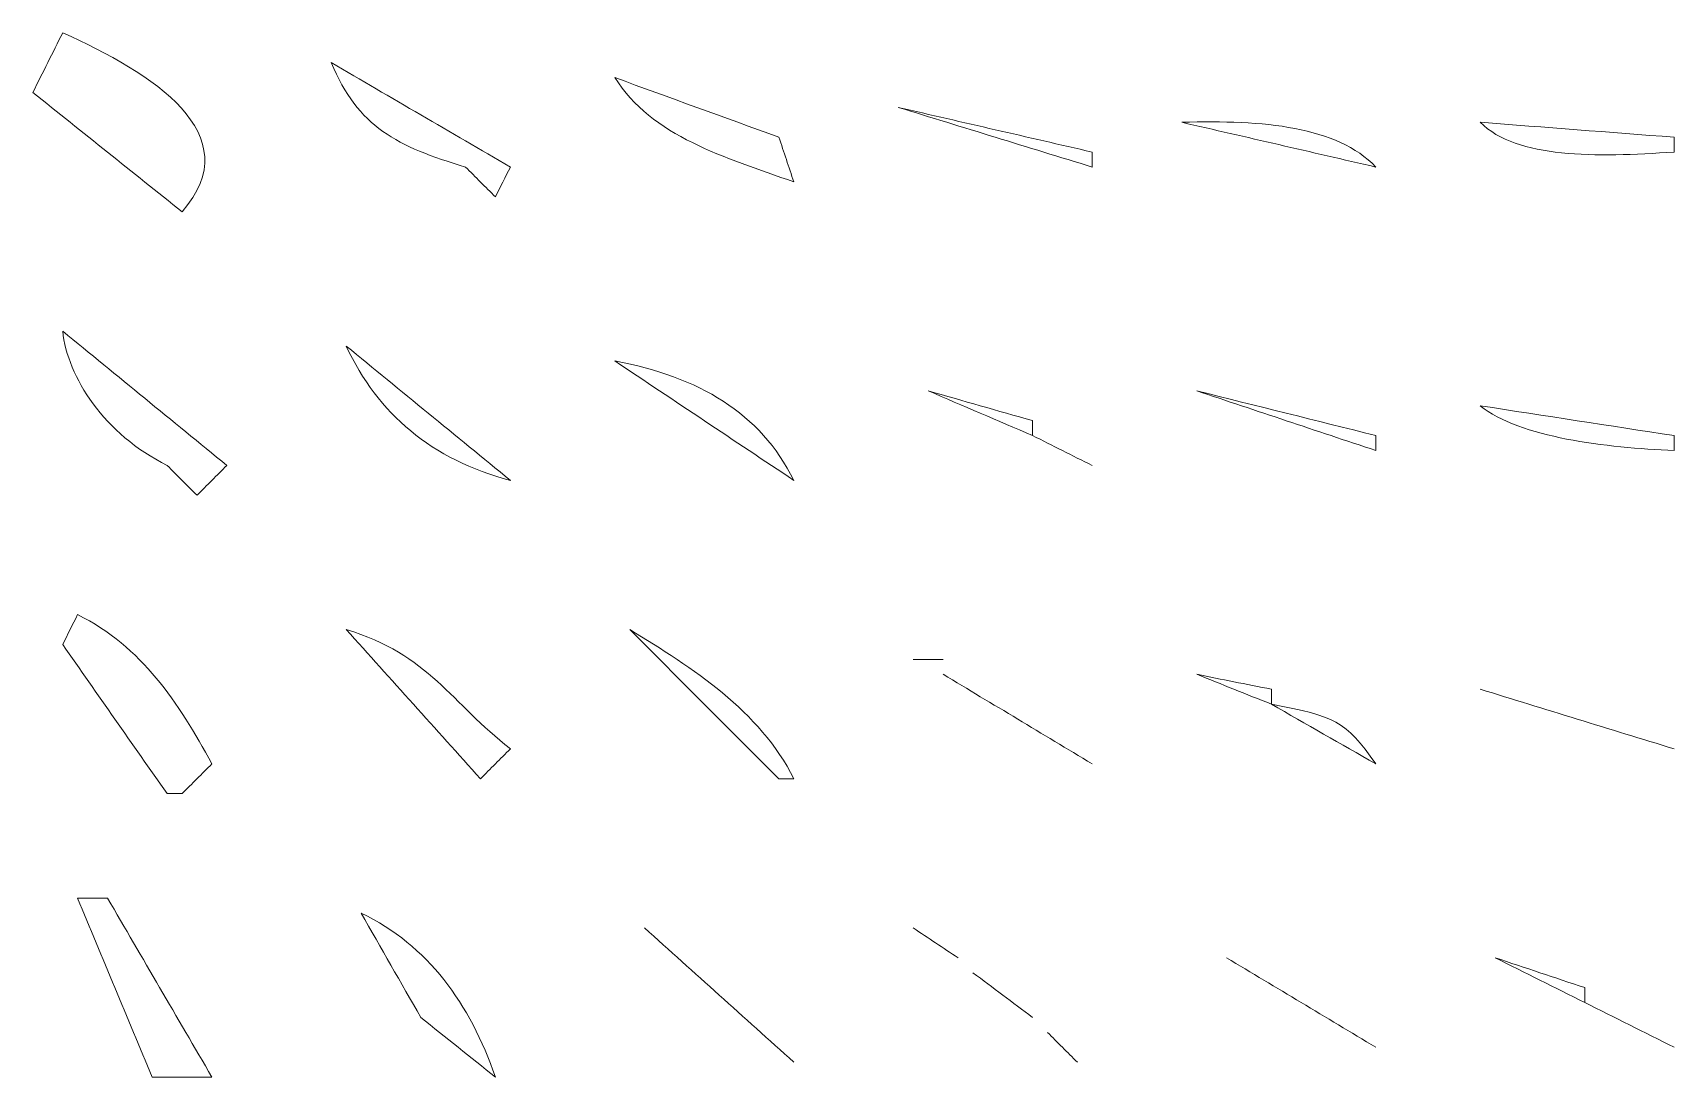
# Model space of a CAD drawing. Extents: x 69 to 542, y -750 to -43.
# Drawn here: x 431.9 to 541.9, y -572.3 to -502.3 of the extents above; entities that cross this region are included whole.
import ezdxf

# ---------------------------------------------------------------- set-up
doc = ezdxf.new("R2010")
doc.units = 0
doc.header["$MEASUREMENT"] = 0
doc.layers.add('Layer 1', color=7, linetype='Continuous', lineweight=0)

msp = doc.modelspace()

# ---------------------------------------------------------------- linework, layer by layer
at = {"layer": 'Layer 1', "color": 240, "lineweight": 18, "true_color": 0xed1c24}
for points, knots in [([(433.94, -502.33), (439.93, -505.01), (446.5, -509.14), (441.94, -514.33), (438.6, -511.67), (435.27, -509), (431.94, -506.33), (432.6, -505), (433.27, -503.67), (433.94, -502.33)], [0, 0, 0, 0, 1, 1, 1, 2, 2, 2, 3, 3, 3, 3]), ([(433.94, -502.33), (439.93, -505.01), (446.5, -509.14), (441.94, -514.33), (438.6, -511.67), (435.27, -509), (431.94, -506.33), (432.6, -505), (433.27, -503.67), (433.94, -502.33)], [0, 0, 0, 0, 1, 1, 1, 2, 2, 2, 3, 3, 3, 3]), ([(433.94, -502.33), (439.93, -505.01), (446.5, -509.14), (441.94, -514.33), (438.6, -511.67), (435.27, -509), (431.94, -506.33), (432.6, -505), (433.27, -503.67), (433.94, -502.33)], [0, 0, 0, 0, 1, 1, 1, 2, 2, 2, 3, 3, 3, 3]), ([(451.94, -504.33), (455.94, -506.67), (459.94, -509), (463.94, -511.33), (463.6, -512), (463.27, -512.67), (462.94, -513.33), (462.27, -512.67), (461.6, -512), (460.94, -511.33), (456.38, -509.97), (453.72, -508.65), (451.94, -504.33)], [0, 0, 0, 0, 1, 1, 1, 2, 2, 2, 3, 3, 3, 4, 4, 4, 4]), ([(451.94, -504.33), (455.94, -506.67), (459.94, -509), (463.94, -511.33), (463.6, -512), (463.27, -512.67), (462.94, -513.33), (462.27, -512.67), (461.6, -512), (460.94, -511.33), (456.38, -509.97), (453.72, -508.65), (451.94, -504.33)], [0, 0, 0, 0, 1, 1, 1, 2, 2, 2, 3, 3, 3, 4, 4, 4, 4]), ([(451.94, -504.33), (455.94, -506.67), (459.94, -509), (463.94, -511.33), (463.6, -512), (463.27, -512.67), (462.94, -513.33), (462.27, -512.67), (461.6, -512), (460.94, -511.33), (456.38, -509.97), (453.72, -508.65), (451.94, -504.33)], [0, 0, 0, 0, 1, 1, 1, 2, 2, 2, 3, 3, 3, 4, 4, 4, 4]), ([(470.94, -505.33), (474.6, -506.67), (478.27, -508), (481.94, -509.33), (482.27, -510.33), (482.6, -511.33), (482.94, -512.33), (478.35, -510.68), (473.39, -509.29), (470.94, -505.33)], [0, 0, 0, 0, 1, 1, 1, 2, 2, 2, 3, 3, 3, 3]), ([(470.94, -505.33), (474.6, -506.67), (478.27, -508), (481.94, -509.33), (482.27, -510.33), (482.6, -511.33), (482.94, -512.33), (478.35, -510.68), (473.39, -509.29), (470.94, -505.33)], [0, 0, 0, 0, 1, 1, 1, 2, 2, 2, 3, 3, 3, 3]), ([(470.94, -505.33), (474.6, -506.67), (478.27, -508), (481.94, -509.33), (482.27, -510.33), (482.6, -511.33), (482.94, -512.33), (478.35, -510.68), (473.39, -509.29), (470.94, -505.33)], [0, 0, 0, 0, 1, 1, 1, 2, 2, 2, 3, 3, 3, 3]), ([(489.94, -507.33), (494.27, -508.33), (498.6, -509.33), (502.94, -510.33), (502.94, -510.67), (502.94, -511), (502.94, -511.33), (498.6, -510), (494.27, -508.67), (489.94, -507.33)], [0, 0, 0, 0, 1, 1, 1, 2, 2, 2, 3, 3, 3, 3]), ([(489.94, -507.33), (494.27, -508.33), (498.6, -509.33), (502.94, -510.33), (502.94, -510.67), (502.94, -511), (502.94, -511.33), (498.6, -510), (494.27, -508.67), (489.94, -507.33)], [0, 0, 0, 0, 1, 1, 1, 2, 2, 2, 3, 3, 3, 3]), ([(489.94, -507.33), (494.27, -508.33), (498.6, -509.33), (502.94, -510.33), (502.94, -510.67), (502.94, -511), (502.94, -511.33), (498.6, -510), (494.27, -508.67), (489.94, -507.33)], [0, 0, 0, 0, 1, 1, 1, 2, 2, 2, 3, 3, 3, 3]), ([(508.94, -508.33), (514.41, -508.17), (519.34, -508.6), (521.94, -511.33), (517.6, -510.33), (513.27, -509.33), (508.94, -508.33)], [0, 0, 0, 0, 1, 1, 1, 2, 2, 2, 2]), ([(508.94, -508.33), (514.41, -508.17), (519.34, -508.6), (521.94, -511.33), (517.6, -510.33), (513.27, -509.33), (508.94, -508.33)], [0, 0, 0, 0, 1, 1, 1, 2, 2, 2, 2]), ([(508.94, -508.33), (514.41, -508.17), (519.34, -508.6), (521.94, -511.33), (517.6, -510.33), (513.27, -509.33), (508.94, -508.33)], [0, 0, 0, 0, 1, 1, 1, 2, 2, 2, 2]), ([(528.94, -508.33), (533.27, -508.67), (537.6, -509), (541.94, -509.33), (541.94, -509.67), (541.94, -510), (541.94, -510.33), (536.67, -510.66), (531.42, -510.8), (528.94, -508.33)], [0, 0, 0, 0, 1, 1, 1, 2, 2, 2, 3, 3, 3, 3]), ([(528.94, -508.33), (533.27, -508.67), (537.6, -509), (541.94, -509.33), (541.94, -509.67), (541.94, -510), (541.94, -510.33), (536.67, -510.66), (531.42, -510.8), (528.94, -508.33)], [0, 0, 0, 0, 1, 1, 1, 2, 2, 2, 3, 3, 3, 3]), ([(528.94, -508.33), (533.27, -508.67), (537.6, -509), (541.94, -509.33), (541.94, -509.67), (541.94, -510), (541.94, -510.33), (536.67, -510.66), (531.42, -510.8), (528.94, -508.33)], [0, 0, 0, 0, 1, 1, 1, 2, 2, 2, 3, 3, 3, 3]), ([(433.94, -522.33), (437.6, -525.33), (441.27, -528.33), (444.94, -531.33), (444.27, -532), (443.6, -532.67), (442.94, -533.33), (442.27, -532.67), (441.6, -532), (440.94, -531.33), (436.73, -529.24), (434.25, -525.41), (433.94, -522.33)], [0, 0, 0, 0, 1, 1, 1, 2, 2, 2, 3, 3, 3, 4, 4, 4, 4]), ([(433.94, -522.33), (437.6, -525.33), (441.27, -528.33), (444.94, -531.33), (444.27, -532), (443.6, -532.67), (442.94, -533.33), (442.27, -532.67), (441.6, -532), (440.94, -531.33), (436.73, -529.24), (434.25, -525.41), (433.94, -522.33)], [0, 0, 0, 0, 1, 1, 1, 2, 2, 2, 3, 3, 3, 4, 4, 4, 4]), ([(433.94, -522.33), (437.6, -525.33), (441.27, -528.33), (444.94, -531.33), (444.27, -532), (443.6, -532.67), (442.94, -533.33), (442.27, -532.67), (441.6, -532), (440.94, -531.33), (436.73, -529.24), (434.25, -525.41), (433.94, -522.33)], [0, 0, 0, 0, 1, 1, 1, 2, 2, 2, 3, 3, 3, 4, 4, 4, 4]), ([(452.94, -523.33), (456.6, -526.33), (460.27, -529.33), (463.94, -532.33), (458.68, -530.96), (455.05, -527.87), (452.94, -523.33)], [0, 0, 0, 0, 1, 1, 1, 2, 2, 2, 2]), ([(452.94, -523.33), (456.6, -526.33), (460.27, -529.33), (463.94, -532.33), (458.68, -530.96), (455.05, -527.87), (452.94, -523.33)], [0, 0, 0, 0, 1, 1, 1, 2, 2, 2, 2]), ([(452.94, -523.33), (456.6, -526.33), (460.27, -529.33), (463.94, -532.33), (458.68, -530.96), (455.05, -527.87), (452.94, -523.33)], [0, 0, 0, 0, 1, 1, 1, 2, 2, 2, 2]), ([(470.94, -524.33), (476.59, -525.39), (480.68, -527.81), (482.94, -532.33), (478.94, -529.67), (474.94, -527), (470.94, -524.33)], [0, 0, 0, 0, 1, 1, 1, 2, 2, 2, 2]), ([(470.94, -524.33), (476.59, -525.39), (480.68, -527.81), (482.94, -532.33), (478.94, -529.67), (474.94, -527), (470.94, -524.33)], [0, 0, 0, 0, 1, 1, 1, 2, 2, 2, 2]), ([(470.94, -524.33), (476.59, -525.39), (480.68, -527.81), (482.94, -532.33), (478.94, -529.67), (474.94, -527), (470.94, -524.33)], [0, 0, 0, 0, 1, 1, 1, 2, 2, 2, 2]), ([(491.94, -526.33), (494.27, -527), (496.6, -527.67), (498.94, -528.33), (498.94, -528.67), (498.94, -529), (498.94, -529.33), (496.6, -528.33), (494.27, -527.33), (491.94, -526.33)], [0, 0, 0, 0, 1, 1, 1, 2, 2, 2, 3, 3, 3, 3]), ([(491.94, -526.33), (494.27, -527), (496.6, -527.67), (498.94, -528.33), (498.94, -528.67), (498.94, -529), (498.94, -529.33), (496.6, -528.33), (494.27, -527.33), (491.94, -526.33)], [0, 0, 0, 0, 1, 1, 1, 2, 2, 2, 3, 3, 3, 3]), ([(491.94, -526.33), (494.27, -527), (496.6, -527.67), (498.94, -528.33), (498.94, -528.67), (498.94, -529), (498.94, -529.33), (496.6, -528.33), (494.27, -527.33), (491.94, -526.33)], [0, 0, 0, 0, 1, 1, 1, 2, 2, 2, 3, 3, 3, 3]), ([(509.94, -526.33), (513.94, -527.33), (517.94, -528.33), (521.94, -529.33), (521.94, -529.67), (521.94, -530), (521.94, -530.33), (517.94, -529), (513.94, -527.67), (509.94, -526.33)], [0, 0, 0, 0, 1, 1, 1, 2, 2, 2, 3, 3, 3, 3]), ([(509.94, -526.33), (513.94, -527.33), (517.94, -528.33), (521.94, -529.33), (521.94, -529.67), (521.94, -530), (521.94, -530.33), (517.94, -529), (513.94, -527.67), (509.94, -526.33)], [0, 0, 0, 0, 1, 1, 1, 2, 2, 2, 3, 3, 3, 3]), ([(509.94, -526.33), (513.94, -527.33), (517.94, -528.33), (521.94, -529.33), (521.94, -529.67), (521.94, -530), (521.94, -530.33), (517.94, -529), (513.94, -527.67), (509.94, -526.33)], [0, 0, 0, 0, 1, 1, 1, 2, 2, 2, 3, 3, 3, 3]), ([(528.94, -527.33), (533.27, -528), (537.6, -528.67), (541.94, -529.33), (541.94, -529.67), (541.94, -530), (541.94, -530.33), (537.37, -530.13), (531.62, -529.48), (528.94, -527.33)], [0, 0, 0, 0, 1, 1, 1, 2, 2, 2, 3, 3, 3, 3]), ([(528.94, -527.33), (533.27, -528), (537.6, -528.67), (541.94, -529.33), (541.94, -529.67), (541.94, -530), (541.94, -530.33), (537.37, -530.13), (531.62, -529.48), (528.94, -527.33)], [0, 0, 0, 0, 1, 1, 1, 2, 2, 2, 3, 3, 3, 3]), ([(528.94, -527.33), (533.27, -528), (537.6, -528.67), (541.94, -529.33), (541.94, -529.67), (541.94, -530), (541.94, -530.33), (537.37, -530.13), (531.62, -529.48), (528.94, -527.33)], [0, 0, 0, 0, 1, 1, 1, 2, 2, 2, 3, 3, 3, 3]), ([(498.94, -529.33), (500.27, -530), (501.6, -530.67), (502.94, -531.33), (501.6, -530.67), (500.27, -530), (498.94, -529.33)], [0, 0, 0, 0, 1, 1, 1, 2, 2, 2, 2]), ([(498.94, -529.33), (500.27, -530), (501.6, -530.67), (502.94, -531.33), (501.6, -530.67), (500.27, -530), (498.94, -529.33)], [0, 0, 0, 0, 1, 1, 1, 2, 2, 2, 2]), ([(498.94, -529.33), (500.27, -530), (501.6, -530.67), (502.94, -531.33), (501.6, -530.67), (500.27, -530), (498.94, -529.33)], [0, 0, 0, 0, 1, 1, 1, 2, 2, 2, 2]), ([(434.94, -541.33), (439.27, -543.48), (441.66, -547.2), (443.94, -551.33), (443.27, -552), (442.6, -552.67), (441.94, -553.33), (441.6, -553.33), (441.27, -553.33), (440.94, -553.33), (438.6, -550), (436.27, -546.67), (433.94, -543.33), (434.27, -542.67), (434.6, -542), (434.94, -541.33)], [0, 0, 0, 0, 1, 1, 1, 2, 2, 2, 3, 3, 3, 4, 4, 4, 5, 5, 5, 5]), ([(434.94, -541.33), (439.27, -543.48), (441.66, -547.2), (443.94, -551.33), (443.27, -552), (442.6, -552.67), (441.94, -553.33), (441.6, -553.33), (441.27, -553.33), (440.94, -553.33), (438.6, -550), (436.27, -546.67), (433.94, -543.33), (434.27, -542.67), (434.6, -542), (434.94, -541.33)], [0, 0, 0, 0, 1, 1, 1, 2, 2, 2, 3, 3, 3, 4, 4, 4, 5, 5, 5, 5]), ([(434.94, -541.33), (439.27, -543.48), (441.66, -547.2), (443.94, -551.33), (443.27, -552), (442.6, -552.67), (441.94, -553.33), (441.6, -553.33), (441.27, -553.33), (440.94, -553.33), (438.6, -550), (436.27, -546.67), (433.94, -543.33), (434.27, -542.67), (434.6, -542), (434.94, -541.33)], [0, 0, 0, 0, 1, 1, 1, 2, 2, 2, 3, 3, 3, 4, 4, 4, 5, 5, 5, 5]), ([(452.94, -542.33), (458.46, -543.98), (460.01, -547.27), (463.94, -550.33), (463.27, -551), (462.6, -551.67), (461.94, -552.33), (458.94, -549), (455.94, -545.67), (452.94, -542.33)], [0, 0, 0, 0, 1, 1, 1, 2, 2, 2, 3, 3, 3, 3]), ([(452.94, -542.33), (458.46, -543.98), (460.01, -547.27), (463.94, -550.33), (463.27, -551), (462.6, -551.67), (461.94, -552.33), (458.94, -549), (455.94, -545.67), (452.94, -542.33)], [0, 0, 0, 0, 1, 1, 1, 2, 2, 2, 3, 3, 3, 3]), ([(452.94, -542.33), (458.46, -543.98), (460.01, -547.27), (463.94, -550.33), (463.27, -551), (462.6, -551.67), (461.94, -552.33), (458.94, -549), (455.94, -545.67), (452.94, -542.33)], [0, 0, 0, 0, 1, 1, 1, 2, 2, 2, 3, 3, 3, 3]), ([(471.94, -542.33), (476.16, -544.9), (480.64, -547.77), (482.94, -552.33), (482.6, -552.33), (482.27, -552.33), (481.94, -552.33), (478.6, -549), (475.27, -545.67), (471.94, -542.33)], [0, 0, 0, 0, 1, 1, 1, 2, 2, 2, 3, 3, 3, 3]), ([(471.94, -542.33), (476.16, -544.9), (480.64, -547.77), (482.94, -552.33), (482.6, -552.33), (482.27, -552.33), (481.94, -552.33), (478.6, -549), (475.27, -545.67), (471.94, -542.33)], [0, 0, 0, 0, 1, 1, 1, 2, 2, 2, 3, 3, 3, 3]), ([(471.94, -542.33), (476.16, -544.9), (480.64, -547.77), (482.94, -552.33), (482.6, -552.33), (482.27, -552.33), (481.94, -552.33), (478.6, -549), (475.27, -545.67), (471.94, -542.33)], [0, 0, 0, 0, 1, 1, 1, 2, 2, 2, 3, 3, 3, 3]), ([(490.94, -544.33), (491.6, -544.33), (492.27, -544.33), (492.94, -544.33), (492.27, -544.33), (491.6, -544.33), (490.94, -544.33)], [0, 0, 0, 0, 1, 1, 1, 2, 2, 2, 2]), ([(490.94, -544.33), (491.6, -544.33), (492.27, -544.33), (492.94, -544.33), (492.27, -544.33), (491.6, -544.33), (490.94, -544.33)], [0, 0, 0, 0, 1, 1, 1, 2, 2, 2, 2]), ([(490.94, -544.33), (491.6, -544.33), (492.27, -544.33), (492.94, -544.33), (492.27, -544.33), (491.6, -544.33), (490.94, -544.33)], [0, 0, 0, 0, 1, 1, 1, 2, 2, 2, 2]), ([(492.94, -545.33), (494.6, -546.33), (496.27, -547.33), (497.94, -548.33), (496.27, -547.33), (494.6, -546.33), (492.94, -545.33)], [0, 0, 0, 0, 1, 1, 1, 2, 2, 2, 2]), ([(492.94, -545.33), (494.6, -546.33), (496.27, -547.33), (497.94, -548.33), (496.27, -547.33), (494.6, -546.33), (492.94, -545.33)], [0, 0, 0, 0, 1, 1, 1, 2, 2, 2, 2]), ([(492.94, -545.33), (494.6, -546.33), (496.27, -547.33), (497.94, -548.33), (496.27, -547.33), (494.6, -546.33), (492.94, -545.33)], [0, 0, 0, 0, 1, 1, 1, 2, 2, 2, 2]), ([(509.94, -545.33), (511.6, -545.67), (513.27, -546), (514.94, -546.33), (514.94, -546.67), (514.94, -547), (514.94, -547.33), (513.27, -546.67), (511.6, -546), (509.94, -545.33)], [0, 0, 0, 0, 1, 1, 1, 2, 2, 2, 3, 3, 3, 3]), ([(509.94, -545.33), (511.6, -545.67), (513.27, -546), (514.94, -546.33), (514.94, -546.67), (514.94, -547), (514.94, -547.33), (513.27, -546.67), (511.6, -546), (509.94, -545.33)], [0, 0, 0, 0, 1, 1, 1, 2, 2, 2, 3, 3, 3, 3]), ([(509.94, -545.33), (511.6, -545.67), (513.27, -546), (514.94, -546.33), (514.94, -546.67), (514.94, -547), (514.94, -547.33), (513.27, -546.67), (511.6, -546), (509.94, -545.33)], [0, 0, 0, 0, 1, 1, 1, 2, 2, 2, 3, 3, 3, 3]), ([(528.94, -546.33), (533.27, -547.67), (537.6, -549), (541.94, -550.33), (537.6, -549), (533.27, -547.67), (528.94, -546.33)], [0, 0, 0, 0, 1, 1, 1, 2, 2, 2, 2]), ([(528.94, -546.33), (533.27, -547.67), (537.6, -549), (541.94, -550.33), (537.6, -549), (533.27, -547.67), (528.94, -546.33)], [0, 0, 0, 0, 1, 1, 1, 2, 2, 2, 2]), ([(528.94, -546.33), (533.27, -547.67), (537.6, -549), (541.94, -550.33), (537.6, -549), (533.27, -547.67), (528.94, -546.33)], [0, 0, 0, 0, 1, 1, 1, 2, 2, 2, 2]), ([(514.94, -547.33), (519.24, -548.18), (519.86, -548.4), (521.94, -551.33), (519.6, -550), (517.27, -548.67), (514.94, -547.33)], [0, 0, 0, 0, 1, 1, 1, 2, 2, 2, 2]), ([(514.94, -547.33), (519.24, -548.18), (519.86, -548.4), (521.94, -551.33), (519.6, -550), (517.27, -548.67), (514.94, -547.33)], [0, 0, 0, 0, 1, 1, 1, 2, 2, 2, 2]), ([(514.94, -547.33), (519.24, -548.18), (519.86, -548.4), (521.94, -551.33), (519.6, -550), (517.27, -548.67), (514.94, -547.33)], [0, 0, 0, 0, 1, 1, 1, 2, 2, 2, 2]), ([(497.94, -548.33), (499.6, -549.33), (501.27, -550.33), (502.94, -551.33), (501.27, -550.33), (499.6, -549.33), (497.94, -548.33)], [0, 0, 0, 0, 1, 1, 1, 2, 2, 2, 2]), ([(497.94, -548.33), (499.6, -549.33), (501.27, -550.33), (502.94, -551.33), (501.27, -550.33), (499.6, -549.33), (497.94, -548.33)], [0, 0, 0, 0, 1, 1, 1, 2, 2, 2, 2]), ([(497.94, -548.33), (499.6, -549.33), (501.27, -550.33), (502.94, -551.33), (501.27, -550.33), (499.6, -549.33), (497.94, -548.33)], [0, 0, 0, 0, 1, 1, 1, 2, 2, 2, 2]), ([(434.94, -560.33), (435.6, -560.33), (436.27, -560.33), (436.94, -560.33), (439.27, -564.33), (441.6, -568.33), (443.94, -572.33), (442.6, -572.33), (441.27, -572.33), (439.94, -572.33), (438.27, -568.33), (436.6, -564.33), (434.94, -560.33)], [0, 0, 0, 0, 1, 1, 1, 2, 2, 2, 3, 3, 3, 4, 4, 4, 4]), ([(434.94, -560.33), (435.6, -560.33), (436.27, -560.33), (436.94, -560.33), (439.27, -564.33), (441.6, -568.33), (443.94, -572.33), (442.6, -572.33), (441.27, -572.33), (439.94, -572.33), (438.27, -568.33), (436.6, -564.33), (434.94, -560.33)], [0, 0, 0, 0, 1, 1, 1, 2, 2, 2, 3, 3, 3, 4, 4, 4, 4]), ([(434.94, -560.33), (435.6, -560.33), (436.27, -560.33), (436.94, -560.33), (439.27, -564.33), (441.6, -568.33), (443.94, -572.33), (442.6, -572.33), (441.27, -572.33), (439.94, -572.33), (438.27, -568.33), (436.6, -564.33), (434.94, -560.33)], [0, 0, 0, 0, 1, 1, 1, 2, 2, 2, 3, 3, 3, 4, 4, 4, 4]), ([(453.94, -561.33), (458.45, -563.52), (461.21, -567.38), (462.94, -572.33), (461.27, -571), (459.6, -569.67), (457.94, -568.33), (456.6, -566), (455.27, -563.67), (453.94, -561.33)], [0, 0, 0, 0, 1, 1, 1, 2, 2, 2, 3, 3, 3, 3]), ([(453.94, -561.33), (458.45, -563.52), (461.21, -567.38), (462.94, -572.33), (461.27, -571), (459.6, -569.67), (457.94, -568.33), (456.6, -566), (455.27, -563.67), (453.94, -561.33)], [0, 0, 0, 0, 1, 1, 1, 2, 2, 2, 3, 3, 3, 3]), ([(453.94, -561.33), (458.45, -563.52), (461.21, -567.38), (462.94, -572.33), (461.27, -571), (459.6, -569.67), (457.94, -568.33), (456.6, -566), (455.27, -563.67), (453.94, -561.33)], [0, 0, 0, 0, 1, 1, 1, 2, 2, 2, 3, 3, 3, 3]), ([(472.94, -562.33), (476.27, -565.33), (479.6, -568.33), (482.94, -571.33), (479.6, -568.33), (476.27, -565.33), (472.94, -562.33)], [0, 0, 0, 0, 1, 1, 1, 2, 2, 2, 2]), ([(472.94, -562.33), (476.27, -565.33), (479.6, -568.33), (482.94, -571.33), (479.6, -568.33), (476.27, -565.33), (472.94, -562.33)], [0, 0, 0, 0, 1, 1, 1, 2, 2, 2, 2]), ([(472.94, -562.33), (476.27, -565.33), (479.6, -568.33), (482.94, -571.33), (479.6, -568.33), (476.27, -565.33), (472.94, -562.33)], [0, 0, 0, 0, 1, 1, 1, 2, 2, 2, 2]), ([(490.94, -562.33), (491.94, -563), (492.94, -563.67), (493.94, -564.33), (492.94, -563.67), (491.94, -563), (490.94, -562.33)], [0, 0, 0, 0, 1, 1, 1, 2, 2, 2, 2]), ([(490.94, -562.33), (491.94, -563), (492.94, -563.67), (493.94, -564.33), (492.94, -563.67), (491.94, -563), (490.94, -562.33)], [0, 0, 0, 0, 1, 1, 1, 2, 2, 2, 2]), ([(490.94, -562.33), (491.94, -563), (492.94, -563.67), (493.94, -564.33), (492.94, -563.67), (491.94, -563), (490.94, -562.33)], [0, 0, 0, 0, 1, 1, 1, 2, 2, 2, 2]), ([(494.94, -565.33), (496.27, -566.33), (497.6, -567.33), (498.94, -568.33), (497.6, -567.33), (496.27, -566.33), (494.94, -565.33)], [0, 0, 0, 0, 1, 1, 1, 2, 2, 2, 2]), ([(494.94, -565.33), (496.27, -566.33), (497.6, -567.33), (498.94, -568.33), (497.6, -567.33), (496.27, -566.33), (494.94, -565.33)], [0, 0, 0, 0, 1, 1, 1, 2, 2, 2, 2]), ([(494.94, -565.33), (496.27, -566.33), (497.6, -567.33), (498.94, -568.33), (497.6, -567.33), (496.27, -566.33), (494.94, -565.33)], [0, 0, 0, 0, 1, 1, 1, 2, 2, 2, 2]), ([(511.94, -564.33), (513.6, -565.33), (515.27, -566.33), (516.94, -567.33), (515.27, -566.33), (513.6, -565.33), (511.94, -564.33)], [0, 0, 0, 0, 1, 1, 1, 2, 2, 2, 2]), ([(511.94, -564.33), (513.6, -565.33), (515.27, -566.33), (516.94, -567.33), (515.27, -566.33), (513.6, -565.33), (511.94, -564.33)], [0, 0, 0, 0, 1, 1, 1, 2, 2, 2, 2]), ([(511.94, -564.33), (513.6, -565.33), (515.27, -566.33), (516.94, -567.33), (515.27, -566.33), (513.6, -565.33), (511.94, -564.33)], [0, 0, 0, 0, 1, 1, 1, 2, 2, 2, 2]), ([(529.94, -564.33), (531.94, -565), (533.94, -565.67), (535.94, -566.33), (535.94, -566.67), (535.94, -567), (535.94, -567.33), (533.94, -566.33), (531.94, -565.33), (529.94, -564.33)], [0, 0, 0, 0, 1, 1, 1, 2, 2, 2, 3, 3, 3, 3]), ([(529.94, -564.33), (531.94, -565), (533.94, -565.67), (535.94, -566.33), (535.94, -566.67), (535.94, -567), (535.94, -567.33), (533.94, -566.33), (531.94, -565.33), (529.94, -564.33)], [0, 0, 0, 0, 1, 1, 1, 2, 2, 2, 3, 3, 3, 3]), ([(529.94, -564.33), (531.94, -565), (533.94, -565.67), (535.94, -566.33), (535.94, -566.67), (535.94, -567), (535.94, -567.33), (533.94, -566.33), (531.94, -565.33), (529.94, -564.33)], [0, 0, 0, 0, 1, 1, 1, 2, 2, 2, 3, 3, 3, 3]), ([(516.94, -567.33), (518.6, -568.33), (520.27, -569.33), (521.94, -570.33), (520.27, -569.33), (518.6, -568.33), (516.94, -567.33)], [0, 0, 0, 0, 1, 1, 1, 2, 2, 2, 2]), ([(516.94, -567.33), (518.6, -568.33), (520.27, -569.33), (521.94, -570.33), (520.27, -569.33), (518.6, -568.33), (516.94, -567.33)], [0, 0, 0, 0, 1, 1, 1, 2, 2, 2, 2]), ([(516.94, -567.33), (518.6, -568.33), (520.27, -569.33), (521.94, -570.33), (520.27, -569.33), (518.6, -568.33), (516.94, -567.33)], [0, 0, 0, 0, 1, 1, 1, 2, 2, 2, 2]), ([(535.94, -567.33), (537.94, -568.33), (539.94, -569.33), (541.94, -570.33), (539.94, -569.33), (537.94, -568.33), (535.94, -567.33)], [0, 0, 0, 0, 1, 1, 1, 2, 2, 2, 2]), ([(535.94, -567.33), (537.94, -568.33), (539.94, -569.33), (541.94, -570.33), (539.94, -569.33), (537.94, -568.33), (535.94, -567.33)], [0, 0, 0, 0, 1, 1, 1, 2, 2, 2, 2]), ([(535.94, -567.33), (537.94, -568.33), (539.94, -569.33), (541.94, -570.33), (539.94, -569.33), (537.94, -568.33), (535.94, -567.33)], [0, 0, 0, 0, 1, 1, 1, 2, 2, 2, 2]), ([(499.94, -569.33), (500.6, -570), (501.27, -570.67), (501.94, -571.33), (501.27, -570.67), (500.6, -570), (499.94, -569.33)], [0, 0, 0, 0, 1, 1, 1, 2, 2, 2, 2]), ([(499.94, -569.33), (500.6, -570), (501.27, -570.67), (501.94, -571.33), (501.27, -570.67), (500.6, -570), (499.94, -569.33)], [0, 0, 0, 0, 1, 1, 1, 2, 2, 2, 2]), ([(499.94, -569.33), (500.6, -570), (501.27, -570.67), (501.94, -571.33), (501.27, -570.67), (500.6, -570), (499.94, -569.33)], [0, 0, 0, 0, 1, 1, 1, 2, 2, 2, 2])]:
    msp.add_open_spline(points, degree=3, knots=knots, dxfattribs=at)

doc.saveas('drawing.dxf')
